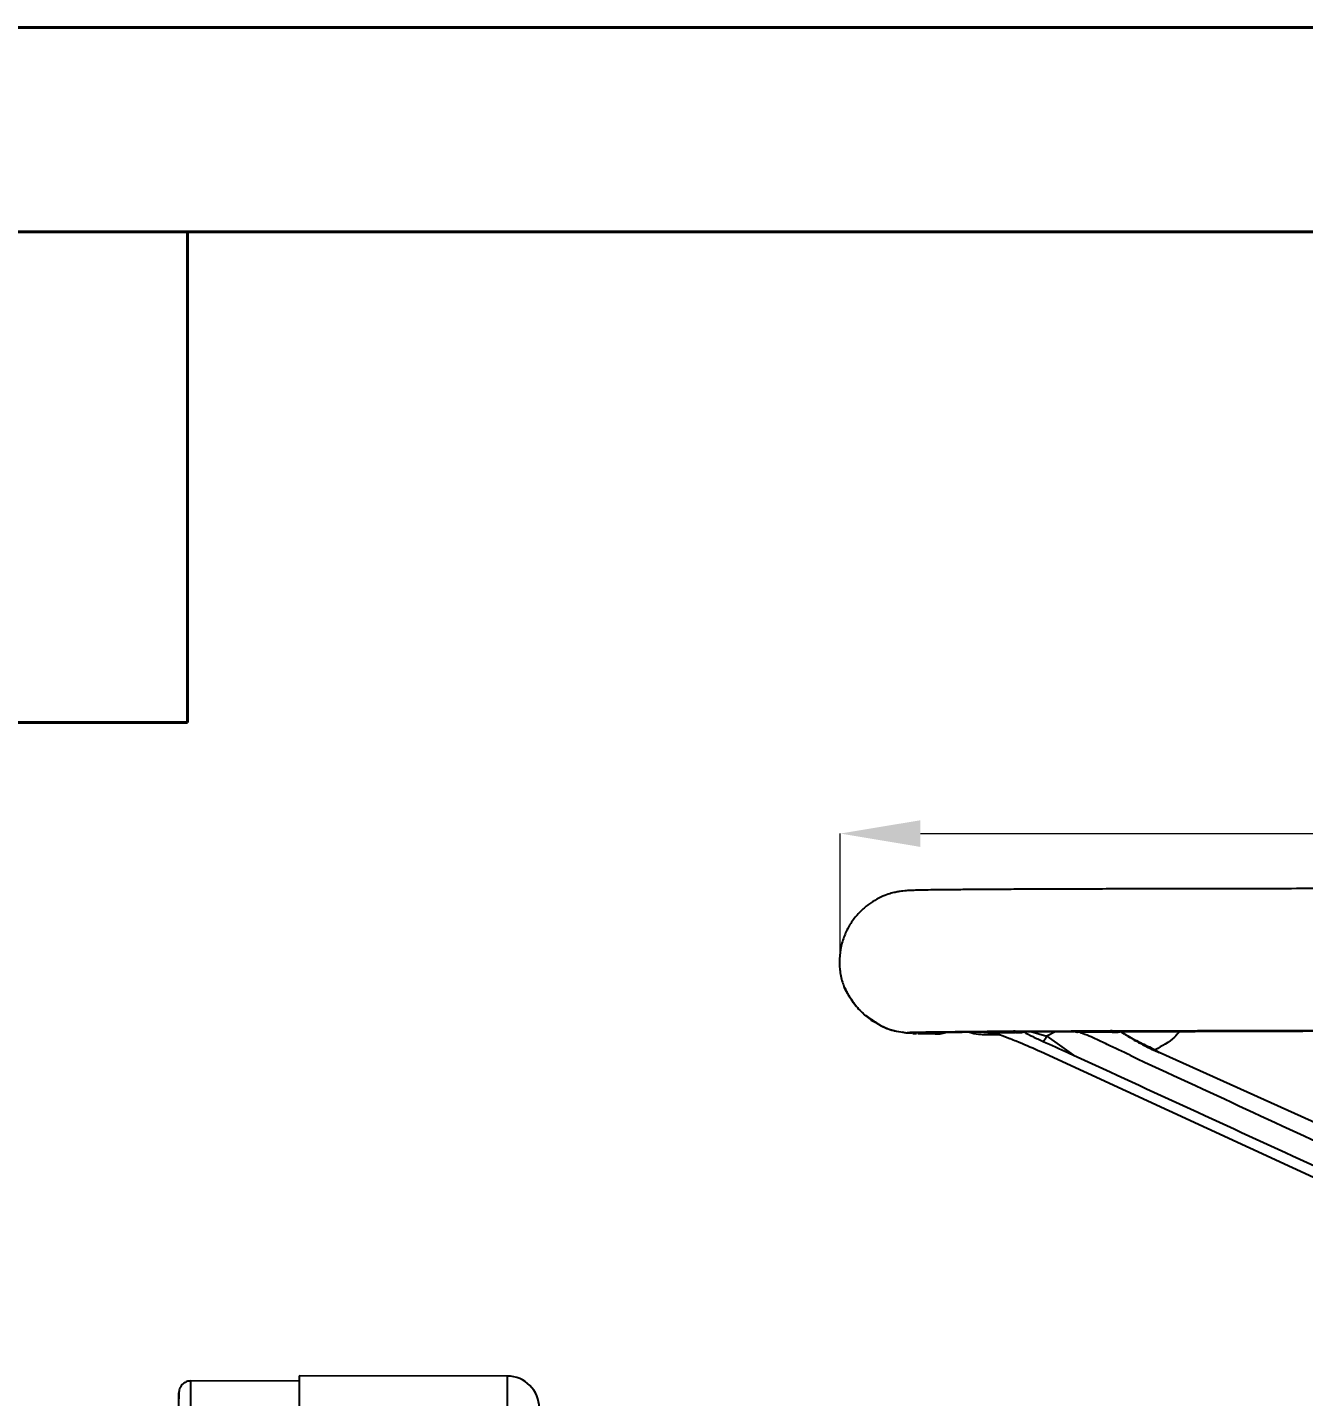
# Model space of a CAD drawing. Header units: millimetres. Extents: x 2271 to 4415, y 823 to 2339.
# Drawn here: x 2684.8 to 2844.2, y 2168.2 to 2339.1 of the extents above; entities that cross this region are included whole.
import ezdxf

# ---------------------------------------------------------------- set-up
doc = ezdxf.new("R2010")
doc.units = ezdxf.units.MM
for name, color, linetype, lineweight in [('AM_BOR', 7, 'Continuous', 50), ('标注', 3, 'Continuous', 13), ('粗实线', 7, 'Continuous', 40)]:
    doc.layers.add(name, color=color, linetype=linetype, lineweight=lineweight)
doc.styles.add('SLDTEXTSTYLE1', font='txt.shx', dxfattribs={"width": 0.7, "bigfont": 'gbcbig.shx'})
doc.dimstyles.new('SLDDIMSTYLE12$0', dxfattribs={"dimtxt": 12, "dimasz": 10, "dimexe": 0, "dimexo": 0.0625, "dimgap": 0.875, "dimtad": 1, "dimdec": 1, "dimlfac": 1.8, "dimrnd": 1e-09, "dimzin": 12, "dimdsep": 46, "dimtxsty": 'SLDTEXTSTYLE1', "dimcen": 0.09, "dimdle": 8.16, "dimclrd": 3, "dimclre": 3, "dimadec": 0, "dimazin": 3, "dimtfac": 1, "dimtdec": 1, "dimtofl": 0, "dimtmove": 0, "dimatfit": 3, "dimfxl": 0, "dimfrac": 2, "dimtolj": 1, "dimlwd": 5, "dimlwe": 5, "dimarcsym": 0})

# ---------------------------------------------------------------- blocks, each defined once
blk = doc.blocks.new('rA3')
at = {"layer": '粗实线'}
for p, q in [((753.384, 421.26), (333.384, 421.26)), ((748.384, 416.26), (358.384, 416.26)), ((418.384, 404.26), (418.384, 416.26)), ((358.384, 404.26), (418.384, 404.26))]:
    blk.add_line(p, q, dxfattribs=at)
blk = doc.blocks.new('*D176')
at = {"layer": 'Defpoints', "color": 0, "transparency": 16777216}
for p in [(3089.39, 2238.49), (2786.32, 2221.03), (3089.39, 2221.03)]:
    blk.add_point(p, dxfattribs=at)
at = {"layer": '标注', "color": 3, "lineweight": 5, "transparency": 16777216}
blk.add_line((2786.32, 2221.1), (2786.32, 2238.49), dxfattribs=at)
at = {"layer": '标注', "color": 3, "linetype": 'Continuous', "lineweight": 5, "transparency": 16777216}
for p, q in [((2796.32, 2238.49), (3079.39, 2238.49)), ((3089.39, 2221.1), (3089.39, 2238.49))]:
    blk.add_line(p, q, dxfattribs=at)
at = {"layer": '标注', "color": 3, "transparency": 16777216}
for points in [[(2796.32, 2240.15), (2796.32, 2236.82), (2786.32, 2238.49)], [(3079.39, 2240.15), (3079.39, 2236.82), (3089.39, 2238.49)]]:
    blk.add_solid(points, dxfattribs=at)
at = {"layer": '标注', "color": 0, "transparency": 16777216, "insert": (2937.85, 2244.36), "char_height": 10, "attachment_point": 5, "style": 'SLDTEXTSTYLE1'}
blk.add_mtext('\\A1;300', dxfattribs=at)

msp = doc.modelspace()

# ---------------------------------------------------------------- linework, layer by layer
at = {"color": 7, "linetype": 'Continuous', "lineweight": 25}
for p, q in [((2795.375, 2213.537), (2795.84, 2213.526)), ((2795.981, 2213.516), (2798.159, 2213.469)), ((2797.58, 2213.479), (2795.996, 2213.515)), ((2798.189, 2213.47), (2796.016, 2213.516)), ((2798.517, 2213.519), (2798.949, 2213.542)), ((2804.671, 2213.784), (2804.876, 2213.674)), ((2807.943, 2213.81), (2804.741, 2213.793)), ((2804.741, 2213.793), (2805.007, 2213.65)), ((2804.88, 2213.681), (2805.007, 2213.65)), ((2805.007, 2213.65), (2808.075, 2213.672)), ((2807.499, 2212.876), (2805.346, 2213.714)), ((2808.075, 2213.672), (2807.943, 2213.81)), ((2808.197, 2213.638), (2808.828, 2213.642)), ((2808.69, 2213.761), (2808.828, 2213.642)), ((2810.099, 2213.763), (2812.126, 2213.215)), ((2813.246, 2213.793), (2812.126, 2213.215)), ((2815.549, 2213.827), (2815.7, 2213.748)), ((2815.91, 2213.673), (2815.676, 2213.791)), ((2820.043, 2213.852), (2815.685, 2213.84)), ((2815.685, 2213.84), (2815.925, 2213.714)), ((2815.925, 2213.714), (2820.126, 2213.732)), ((2820.126, 2213.732), (2820.043, 2213.852)), ((2820.269, 2213.688), (2820.898, 2213.69)), ((2820.792, 2213.807), (2820.898, 2213.69)), ((2798.17, 2213.47), (2798.159, 2213.469)), ((2803.881, 2213.463), (2804.05, 2213.403)), ((2804.05, 2213.403), (2804.964, 2213.395)), ((2804.817, 2213.388), (2804.229, 2213.393)), ((2806.218, 2213.374), (2804.229, 2213.393)), ((2804.771, 2213.393), (2804.835, 2213.389)), ((2804.817, 2213.388), (2804.771, 2213.393)), ((2804.817, 2213.388), (2806.214, 2213.376)), ((2806.212, 2213.377), (2804.835, 2213.389)), ((2807.528, 2212.864), (2807.498, 2212.876)), ((2811.354, 2211.225), (2811.008, 2211.385)), ((2852.79, 2192.132), (2811.354, 2211.225)), ((2825.579, 2211.408), (2826.119, 2211.164)), ((2825.637, 2211.507), (2826.12, 2211.164)), ((2868.404, 2192.086), (2826.12, 2211.164)), ((2744.733, 2170.762), (2718.733, 2170.811)), ((2718.733, 2170.136), (2705.233, 2170.161))]:
    msp.add_line(p, q, dxfattribs=at)
at = {"color": 7, "linetype": 'Continuous', "lineweight": 25, "flags": 128}
for points in [[(2786.79, 2219.311), (2786.794, 2219.315), (2786.813, 2219.32)], [(2787.105, 2218.725), (2787.04, 2218.834), (2786.813, 2219.32)], [(2812.126, 2213.215), (2813.98, 2211.882), (2815.436, 2210.835)], [(2744.733, 2170.762), (2744.733, 2170.557), (2744.731, 2169.944), (2744.73, 2168.957), (2744.727, 2167.656), (2744.724, 2166.115)], [(2703.725, 2168.243), (2703.725, 2168.206), (2703.724, 2167.938)], [(2703.73, 2168.655), (2703.728, 2168.613), (2703.725, 2168.243)]]:
    msp.add_lwpolyline(points, dxfattribs=at)
at = {"color": 7, "linetype": 'Continuous', "lineweight": 25}
msp.add_circle((2896.843, 2081.787), 94.663, dxfattribs=at)
for centre, radius, start, end in [((2808.239, 2215.438), 4.478, 319.64192, 330.2277), ((2821.827, 2213.688), 4.391, 328.71234, 330.20751), ((2896.822, 2081.75), 98.896, 99.98751, 170.15867), ((2896.839, 2081.782), 98.356, 99.97048, 170.17569), ((2896.842, 2081.788), 96.559, 99.97048, 170.17569), ((2744.726, 2166.762), 4, 359.89234, 89.89234), ((2077.34, 2167.458), 627.898, 359.820698, 0.246682), ((2279.647, 2166.622), 424.088, 359.77653, 0.27462), ((2897.103, 2082.263), 86.736, 352.83814, 187.30792), ((2897.105, 2082.266), 86.27, 352.83813, 187.30793)]:
    msp.add_arc(centre, radius, start, end, dxfattribs=at)
for points, knots in [([(2877.07, 2231.616), (2875.732, 2231.617), (2872.369, 2231.618), (2867.139, 2231.619), (2861.377, 2231.619), (2855.79, 2231.618), (2850.382, 2231.615), (2845.168, 2231.612), (2840.159, 2231.607), (2835.365, 2231.601), (2830.798, 2231.594), (2826.467, 2231.586), (2822.382, 2231.577), (2818.552, 2231.567), (2814.985, 2231.555), (2811.688, 2231.543), (2808.67, 2231.53), (2805.935, 2231.516), (2803.489, 2231.5), (2801.336, 2231.484), (2799.479, 2231.467), (2797.919, 2231.449), (2796.652, 2231.43), (2795.646, 2231.407), (2795.076, 2231.389), (2794.596, 2231.36), (2794.249, 2231.331), (2793.818, 2231.277), (2793.33, 2231.193), (2792.675, 2231.037), (2791.834, 2230.759), (2790.845, 2230.306), (2789.781, 2229.632), (2788.738, 2228.73), (2787.797, 2227.607), (2787.025, 2226.286), (2786.481, 2224.816), (2786.19, 2223.207), (2786.216, 2221.56), (2786.445, 2220.218), (2786.741, 2219.507), (2786.831, 2219.293)], [0, 0, 0, 0, 0.0252653, 0.0635505, 0.1018364, 0.1401233, 0.1784113, 0.2167006, 0.2549916, 0.2932847, 0.3315803, 0.3698791, 0.408182, 0.4464903, 0.4848055, 0.5231303, 0.5614682, 0.599825, 0.6382099, 0.6766386, 0.7151397, 0.7537706, 0.7926615, 0.8321702, 0.8736933, 0.8884551, 0.8992542, 0.905115, 0.9100083, 0.9147637, 0.9200745, 0.9266107, 0.9339412, 0.9418298, 0.9502367, 0.9589809, 0.9679166, 0.9769513, 0.9868173, 0.9960214, 1, 1, 1, 1]), ([(2786.813, 2219.32), (2786.845, 2219.265), (2786.889, 2219.189), (2787.179, 2218.608), (2787.532, 2217.979), (2788.28, 2216.95), (2789.135, 2215.929), (2790.225, 2215.262), (2790.693, 2214.976)], [0, 0, 0, 0, 0.1873365, 0.2562361, 0.4984398, 0.5515211, 0.8075666, 1, 1, 1, 1]), ([(2787.11, 2218.727), (2787.109, 2218.729), (2787.105, 2218.736), (2787.162, 2218.635), (2787.309, 2218.366), (2787.671, 2217.771), (2788.255, 2216.966), (2789.152, 2216.021), (2789.997, 2215.292), (2790.575, 2214.988), (2790.687, 2214.929)], [0, 0, 0, 0, 0.0151369, 0.0802122, 0.1969118, 0.343847, 0.5189485, 0.7260081, 0.9469603, 1, 1, 1, 1]), ([(2790.687, 2214.929), (2791.034, 2214.726), (2791.839, 2214.256), (2793.133, 2213.816), (2794.067, 2213.711), (2794.463, 2213.667)], [0, 0, 0, 0, 0.3049229, 0.7056153, 1, 1, 1, 1]), ([(2790.693, 2214.976), (2790.902, 2214.827), (2791.752, 2214.22), (2793.169, 2213.798), (2794.313, 2213.66), (2794.65, 2213.619)], [0, 0, 0, 0, 0.1866663, 0.7605043, 1, 1, 1, 1]), ([(2794.022, 2213.73), (2794.085, 2213.711), (2794.33, 2213.634), (2794.589, 2213.626), (2794.781, 2213.62)], [0, 0, 0, 0, 0.2591005, 1, 1, 1, 1]), ([(2804.734, 2213.75), (2803.464, 2213.742), (2800.894, 2213.724), (2798.013, 2213.693), (2795.887, 2213.661), (2794.966, 2213.635), (2794.692, 2213.621), (2794.65, 2213.619)], [0, 0, 0, 0, 0.2321179, 0.4695118, 0.7127793, 0.9560468, 1, 1, 1, 1]), ([(2794.813, 2213.607), (2794.818, 2213.608), (2795.049, 2213.62), (2795.848, 2213.645), (2797.991, 2213.68), (2800.901, 2213.711), (2803.488, 2213.729), (2804.758, 2213.738)], [0, 0, 0, 0, 0.0053791, 0.2624856, 0.5213762, 0.7650347, 1, 1, 1, 1]), ([(2796.573, 2213.625), (2796.433, 2213.623), (2795.902, 2213.613), (2795.69, 2213.603), (2795.534, 2213.596)], [0, 0, 0, 0, 0.2647925, 1, 1, 1, 1]), ([(2798.189, 2213.47), (2798.392, 2213.473), (2798.83, 2213.479), (2799.259, 2213.602), (2799.489, 2213.668)], [0, 0, 0, 0, 0.4645376, 1, 1, 1, 1]), ([(2804.808, 2213.711), (2803.872, 2213.704), (2801.87, 2213.691), (2799.701, 2213.671), (2798.655, 2213.658), (2798.235, 2213.652)], [0, 0, 0, 0, 0.3443463, 0.7366225, 1, 1, 1, 1]), ([(2802.45, 2213.694), (2802.819, 2213.584), (2803.287, 2213.444), (2803.762, 2213.442), (2803.862, 2213.441)], [0, 0, 0, 0, 0.7907109, 1, 1, 1, 1]), ([(2804.741, 2213.793), (2804.709, 2213.792), (2804.661, 2213.791), (2804.684, 2213.782), (2804.691, 2213.779)], [0, 0, 0, 0, 0.6646891, 1, 1, 1, 1]), ([(2805.791, 2213.541), (2805.641, 2213.494), (2805.336, 2213.397), (2805.004, 2213.392), (2804.835, 2213.389)], [0, 0, 0, 0, 0.4905527, 1, 1, 1, 1]), ([(2808.534, 2213.772), (2808.467, 2213.778), (2808.311, 2213.79), (2808.106, 2213.805), (2807.994, 2213.81), (2807.95, 2213.81), (2807.943, 2213.81)], [0, 0, 0, 0, 0.26877191, 0.61978527, 0.93394694, 1, 1, 1, 1]), ([(2808.075, 2213.672), (2808.149, 2213.677), (2808.278, 2213.687), (2808.457, 2213.746), (2808.534, 2213.772)], [0, 0, 0, 0, 0.5695891, 1, 1, 1, 1]), ([(2815.612, 2213.802), (2814.35, 2213.798), (2811.824, 2213.788), (2809.632, 2213.778), (2808.534, 2213.772)], [0, 0, 0, 0, 0.4993344, 1, 1, 1, 1]), ([(2808.69, 2213.761), (2809.771, 2213.766), (2811.905, 2213.776), (2814.363, 2213.786), (2815.576, 2213.79)], [0, 0, 0, 0, 0.5062784, 1, 1, 1, 1]), ([(2809.203, 2213.735), (2809.18, 2213.736), (2809.013, 2213.74), (2808.84, 2213.751), (2808.69, 2213.761)], [0, 0, 0, 0, 0.1361429, 1, 1, 1, 1]), ([(2808.828, 2213.642), (2808.896, 2213.657), (2809.017, 2213.685), (2809.146, 2213.72), (2809.203, 2213.735)], [0, 0, 0, 0, 0.5602442, 1, 1, 1, 1]), ([(2815.708, 2213.762), (2814.599, 2213.758), (2812.279, 2213.75), (2810.258, 2213.74), (2809.203, 2213.735)], [0, 0, 0, 0, 0.4781617, 1, 1, 1, 1]), ([(2809.233, 2213.735), (2809.592, 2213.542), (2810.32, 2213.152), (2811.204, 2212.744), (2811.651, 2212.538)], [0, 0, 0, 0, 0.4943982, 1, 1, 1, 1]), ([(2815.685, 2213.84), (2815.643, 2213.839), (2815.559, 2213.836), (2815.544, 2213.82), (2815.592, 2213.808), (2815.612, 2213.802)], [0, 0, 0, 0, 0.3631012, 0.7286878, 1, 1, 1, 1]), ([(2815.701, 2213.75), (2815.703, 2213.748), (2815.754, 2213.717), (2815.842, 2213.716), (2815.925, 2213.714)], [0, 0, 0, 0, 0.0492407, 1, 1, 1, 1]), ([(2818.852, 2212.55), (2818.207, 2212.843), (2817.3, 2213.255), (2816.304, 2213.648), (2816.015, 2213.762)], [0, 0, 0, 0, 0.7104184, 1, 1, 1, 1]), ([(2820.646, 2213.818), (2820.625, 2213.82), (2820.521, 2213.828), (2820.337, 2213.842), (2820.157, 2213.851), (2820.074, 2213.852), (2820.043, 2213.852)], [0, 0, 0, 0, 0.0879745, 0.4367096, 0.7861811, 1, 1, 1, 1]), ([(2820.126, 2213.732), (2820.215, 2213.736), (2820.371, 2213.744), (2820.564, 2213.796), (2820.646, 2213.818)], [0, 0, 0, 0, 0.5731343, 1, 1, 1, 1]), ([(2853.379, 2213.868), (2849.705, 2213.866), (2842.321, 2213.861), (2833.465, 2213.848), (2826.24, 2213.833), (2822.513, 2213.823), (2820.646, 2213.818)], [0, 0, 0, 0, 0.2970422, 0.5969281, 0.7980268, 1, 1, 1, 1]), ([(2820.792, 2213.807), (2822.321, 2213.811), (2825.383, 2213.82), (2831.272, 2213.833), (2838.573, 2213.845), (2846.345, 2213.853), (2851.48, 2213.857), (2853.433, 2213.858)], [0, 0, 0, 0, 0.1665134, 0.3335205, 0.5873875, 0.8430166, 1, 1, 1, 1]), ([(2821.285, 2213.779), (2821.167, 2213.784), (2821.007, 2213.792), (2820.838, 2213.804), (2820.792, 2213.807)], [0, 0, 0, 0, 0.73133, 1, 1, 1, 1]), ([(2820.898, 2213.69), (2820.962, 2213.703), (2821.089, 2213.729), (2821.22, 2213.763), (2821.285, 2213.779)], [0, 0, 0, 0, 0.50678567, 1, 1, 1, 1]), ([(2839.525, 2213.813), (2838.208, 2213.812), (2834.795, 2213.808), (2829.707, 2213.799), (2824.969, 2213.789), (2822.281, 2213.782), (2821.285, 2213.779)], [0, 0, 0, 0, 0.1951736, 0.5060087, 0.8168438, 1, 1, 1, 1]), ([(2821.303, 2213.779), (2822.074, 2213.781), (2824.577, 2213.787), (2829.123, 2213.797), (2835.112, 2213.808), (2840.106, 2213.815), (2843.207, 2213.818), (2844.061, 2213.818)], [0, 0, 0, 0, 0.1164578, 0.3784396, 0.641449, 0.9011646, 1, 1, 1, 1]), ([(2821.303, 2213.779), (2821.927, 2213.375), (2823.124, 2212.602), (2824.784, 2211.794), (2825.579, 2211.408)], [0, 0, 0, 0, 0.5213355, 1, 1, 1, 1]), ([(2821.326, 2213.779), (2821.562, 2213.631), (2822.304, 2213.163), (2823.637, 2212.439), (2824.988, 2211.809), (2825.637, 2211.507)], [0, 0, 0, 0, 0.1939618, 0.6121887, 1, 1, 1, 1]), ([(2828.704, 2213.796), (2828.492, 2213.55), (2827.628, 2212.551), (2826.493, 2211.955), (2825.637, 2211.507)], [0, 0, 0, 0, 0.2463665, 1, 1, 1, 1]), ([(2811.008, 2211.385), (2810.121, 2211.779), (2808.997, 2212.277), (2807.783, 2212.762), (2807.528, 2212.864)], [0, 0, 0, 0, 0.7895341, 1, 1, 1, 1]), ([(2811.651, 2212.538), (2812.687, 2212.078), (2813.966, 2211.51), (2815.202, 2210.943), (2815.436, 2210.835)], [0, 0, 0, 0, 0.8106117, 1, 1, 1, 1]), ([(2822.516, 2210.806), (2821.547, 2211.259), (2820.302, 2211.841), (2819.115, 2212.422), (2818.852, 2212.55)], [0, 0, 0, 0, 0.7792531, 1, 1, 1, 1]), ([(2815.436, 2210.835), (2825.167, 2206.362), (2844.493, 2197.477), (2863.826, 2188.61), (2873.424, 2184.208)], [0, 0, 0, 0, 0.50351983, 1, 1, 1, 1]), ([(2822.516, 2210.806), (2832.166, 2206.336), (2851.556, 2197.356), (2870.951, 2188.39), (2880.694, 2183.886)], [0, 0, 0, 0, 0.4976728, 1, 1, 1, 1]), ([(2718.733, 2170.808), (2718.733, 2170.746), (2718.733, 2170.624), (2718.731, 2169.623), (2718.728, 2168.137), (2718.726, 2166.821), (2718.724, 2166.164)], [0, 0, 0, 0, 0.2480607, 0.4987071, 0.7493536, 1, 1, 1, 1]), ([(2705.231, 2170.142), (2705.098, 2170.14), (2704.807, 2170.135), (2704.42, 2169.946), (2704.117, 2169.688), (2703.924, 2169.419), (2703.812, 2169.171), (2703.758, 2168.971), (2703.739, 2168.833), (2703.733, 2168.767), (2703.731, 2168.734), (2703.73, 2168.704), (2703.729, 2168.659), (2703.728, 2168.576), (2703.726, 2168.372), (2703.725, 2168.238)], [0, 0, 0, 0, 0.0908024, 0.1991176, 0.2879833, 0.3631388, 0.4254243, 0.4741706, 0.5064248, 0.5214883, 0.5339466, 0.5521833, 0.590278, 0.7305208, 1, 1, 1, 1])]:
    msp.add_open_spline(points, degree=3, knots=knots, dxfattribs=at)

# ---------------------------------------------------------------- block references
at = {"layer": 'AM_BOR', "xscale": 5.104687500000001, "yscale": 5.104687500000001, "zscale": 5.104687500000001}
msp.add_blockref('rA3', (569.094, 188.726), dxfattribs=at)

# ---------------------------------------------------------------- dimensions: what is measured, and where the dimension line sits
at = {"layer": '标注'}
dim = msp.add_linear_dim(base=(3089.386, 2238.487), p1=(2786.322, 2221.034), p2=(3089.386, 2221.034), text='300', dimstyle='SLDDIMSTYLE12$0', override={"dimtxt": 10, "dimtdec": 3, "dimtzin": 0}, dxfattribs=at)
dim.commit()
dim.dimension.update_dxf_attribs({"geometry": '*D176', "text_midpoint": (2937.854, 2238.487), "dimtype": 160})

doc.saveas('drawing.dxf')
